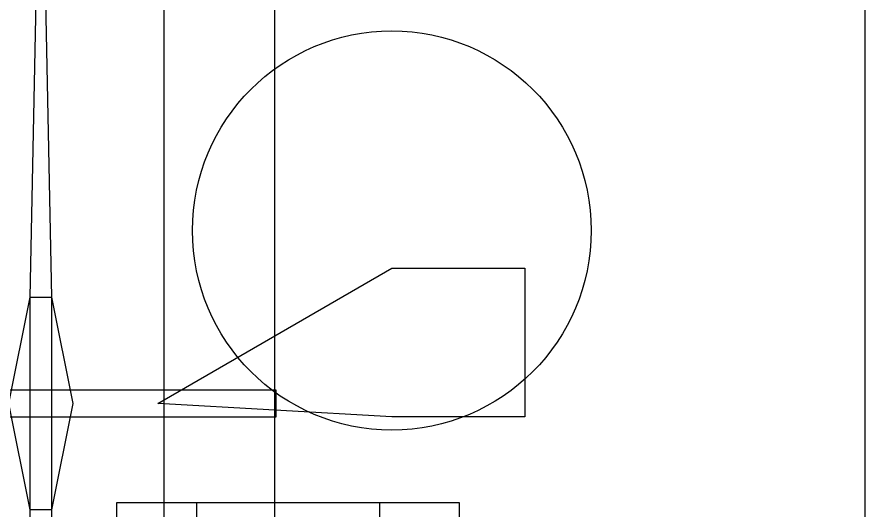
# Model space of a CAD drawing. Extents: x -130 to 140, y -1310 to 20.
# Drawn here: x -0.9 to 31, y -21 to -2.48 of the extents above; entities that cross this region are included whole.
import ezdxf

# ---------------------------------------------------------------- set-up
doc = ezdxf.new("R2010")
doc.units = 0

msp = doc.modelspace()

# ---------------------------------------------------------------- linework, layer by layer
at = {"layer": 'cure'}
for points in [[(-4.641, -22), (4.641, -22), (4.641, 0), (-4.641, 0)], [(4.4, -17), (13.2, -11.9193), (18.2, -11.9193), (18.2, -17.5), (13.2, -17.5)], [(0.4, -13), (1.2, -17), (0.4, -21), (-0.4, -21), (-1.2, -17), (-0.4, -13)], [(-8.85, -17.5), (8.85, -17.5), (8.85, -16.5), (-8.85, -16.5)], [(5.85, -37.9288), (12.75, -37.9288), (12.75, -20.7288), (5.85, -20.7288)]]:
    msp.add_lwpolyline(points, close=True, dxfattribs=at)
at = {"layer": 'M1_Field'}
msp.add_lwpolyline([(-31, -62), (31, -62), (31, 0), (-31, 0)], close=True, dxfattribs=at)
at = {"layer": 'M1_LD'}
msp.add_circle((13.2, -10.5), 7.5, dxfattribs=at)
msp.add_circle((13.2, -10.5), 7.5, dxfattribs=at)
at = {"layer": 'M1_Neg'}
for points in [[(-0.4573, -42.5628), (-0.4, -32.5628), (-0.4, -13), (-0.141, 0), (0.141, 0), (0.4, -13), (0.4, -32.5628), (0.4573, -42.5628)], [(4.4, -17), (13.2, -11.9193), (18.2, -11.9193), (18.2, -17.5), (13.2, -17.5)], [(0.4, -13), (1.2, -17), (0.4, -21), (-0.4, -21), (-1.2, -17), (-0.4, -13)], [(-8.85, -17.5), (8.85, -17.5), (8.85, -16.5), (-8.85, -16.5)]]:
    msp.add_lwpolyline(points, close=True, dxfattribs=at)
at = {"layer": 'M1_Pos'}
msp.add_lwpolyline([(-8.8, -52.5996), (8.8, -52.5996), (8.8, 0), (-8.8, 0)], close=True, dxfattribs=at)
at = {"layer": 'M2_undercutMsk'}
for points in [[(-4.641, -22), (4.641, -22), (4.641, 0), (-4.641, 0)], [(2.85, -37.9288), (15.75, -37.9288), (15.75, -20.7288), (2.85, -20.7288)]]:
    msp.add_lwpolyline(points, close=True, dxfattribs=at)

doc.saveas('drawing.dxf')
